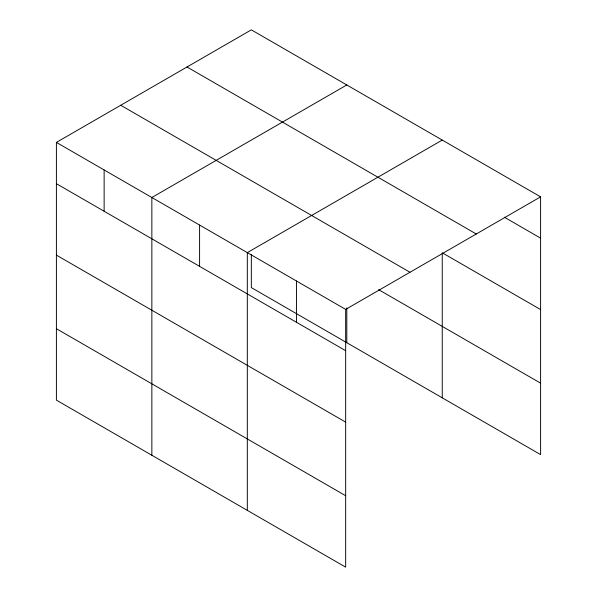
<?xml version="1.0" encoding="UTF-8"?>
<svg xmlns="http://www.w3.org/2000/svg" width="597" height="597" viewBox="0 0 597 597"><rect width="100%" height="100%" fill="white"/><g stroke="black" fill="none" stroke-linecap="round" stroke-linejoin="round"><path stroke-width="0.9" d="M56.402 142.392L345.663 309.403L345.663 567.15L56.402 400.147L56.402 142.392L251.337 29.85L540.598 196.853L540.598 454.608L251.337 287.597L251.337 254.628M346.797 84.961L151.854 197.51L151.854 455.257M442.25 140.071L247.315 252.621L247.315 510.368M345.663 309.403L540.598 196.853M504.323 217.204L540.598 238.143M187.01 66.991L476.272 233.994M540.598 309.574L442.25 252.792L442.25 397.826M120.728 105.259L409.99 272.262M378.61 289.649L540.598 383.17M56.402 183.689L345.663 350.693M56.402 255.12L345.663 422.124M56.402 328.716L345.663 495.719M346.797 307.91L346.797 342.708M296.485 281.008L296.485 322.298M199.585 225.062L199.585 266.352M104.132 169.951L104.132 211.241"/></g></svg>
